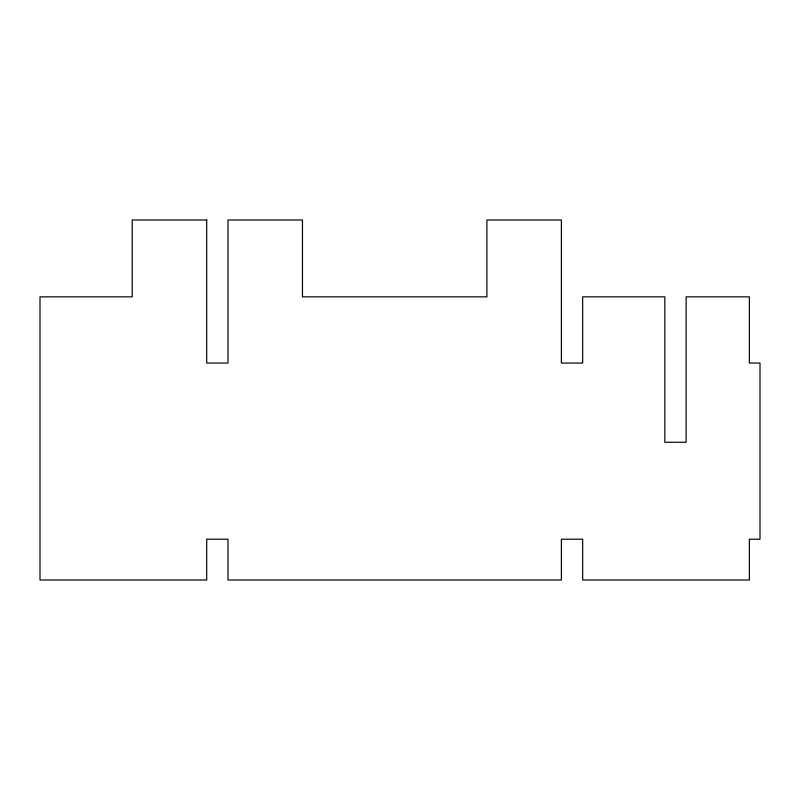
<?xml version="1.0" encoding="UTF-8"?>
<svg xmlns="http://www.w3.org/2000/svg" width="800" height="800" viewBox="0 0 800 800"><rect width="100%" height="100%" fill="white"/><g stroke="black" fill="none" stroke-linecap="round" stroke-linejoin="round"><path stroke-width="1.2" d="M206.7 220L132.22 220L132.22 296.85L40 296.85L40 580L206.7 580L206.7 539.21L227.98 539.21L227.98 580L561.38 580L561.38 539.21L582.66 539.21L582.66 580L749.36 580L749.36 539.21L760 539.21L760 363.05L749.36 363.05L749.36 296.85L686.11 296.85L686.11 442.27L664.83 442.27L664.83 296.85L582.66 296.85L582.66 363.05L561.38 363.05L561.38 220L486.9 220L486.9 296.85L302.47 296.85L302.47 220L227.98 220L227.98 363.05L206.7 363.05L206.7 220"/></g></svg>
